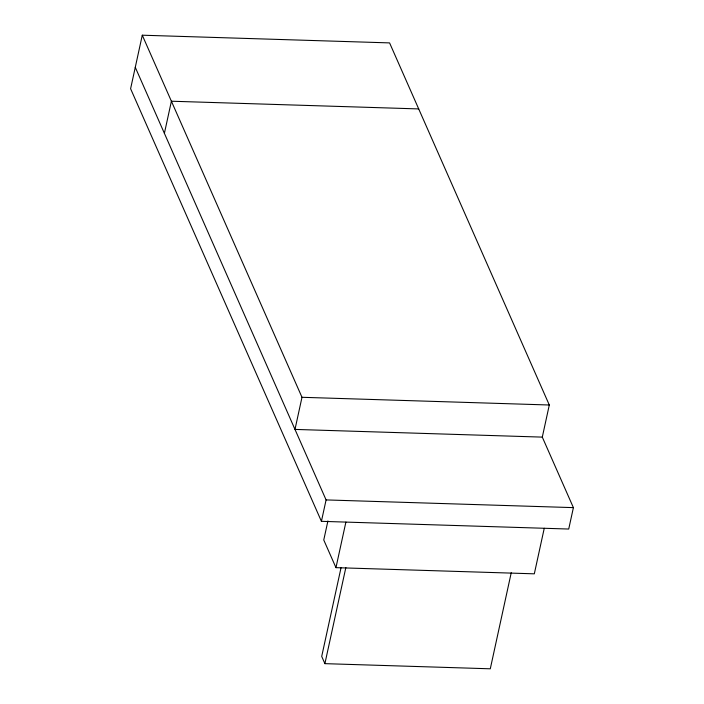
<?xml version="1.0" encoding="UTF-8"?>
<svg xmlns="http://www.w3.org/2000/svg" width="704" height="704" viewBox="0 0 704 704"><rect width="100%" height="100%" fill="white"/><g stroke="black" fill="none" stroke-linecap="round" stroke-linejoin="round"><path stroke-width="1.06" d="M142.278 35.2L130.601 88.73L321.42 521.33L568.726 529.038L573.399 507.628L542.3 437.114L549.296 405.002L389.585 42.9L142.278 35.2L301.99 397.294L294.985 429.414L542.3 437.114M164.393 133.338L171.398 101.218L418.704 108.926M321.42 521.33L326.084 499.919L135.274 67.32M327.923 520.925L323.761 539.994L335.958 567.653L534.318 573.83L544.254 528.273M335.958 567.653L345.893 522.095M341.026 567.802L321.71 656.41L324.896 663.652L490.292 668.8L511.236 572.722M324.896 663.652L345.849 567.565M301.99 397.294L549.296 405.002M326.084 499.919L573.399 507.628"/></g></svg>
